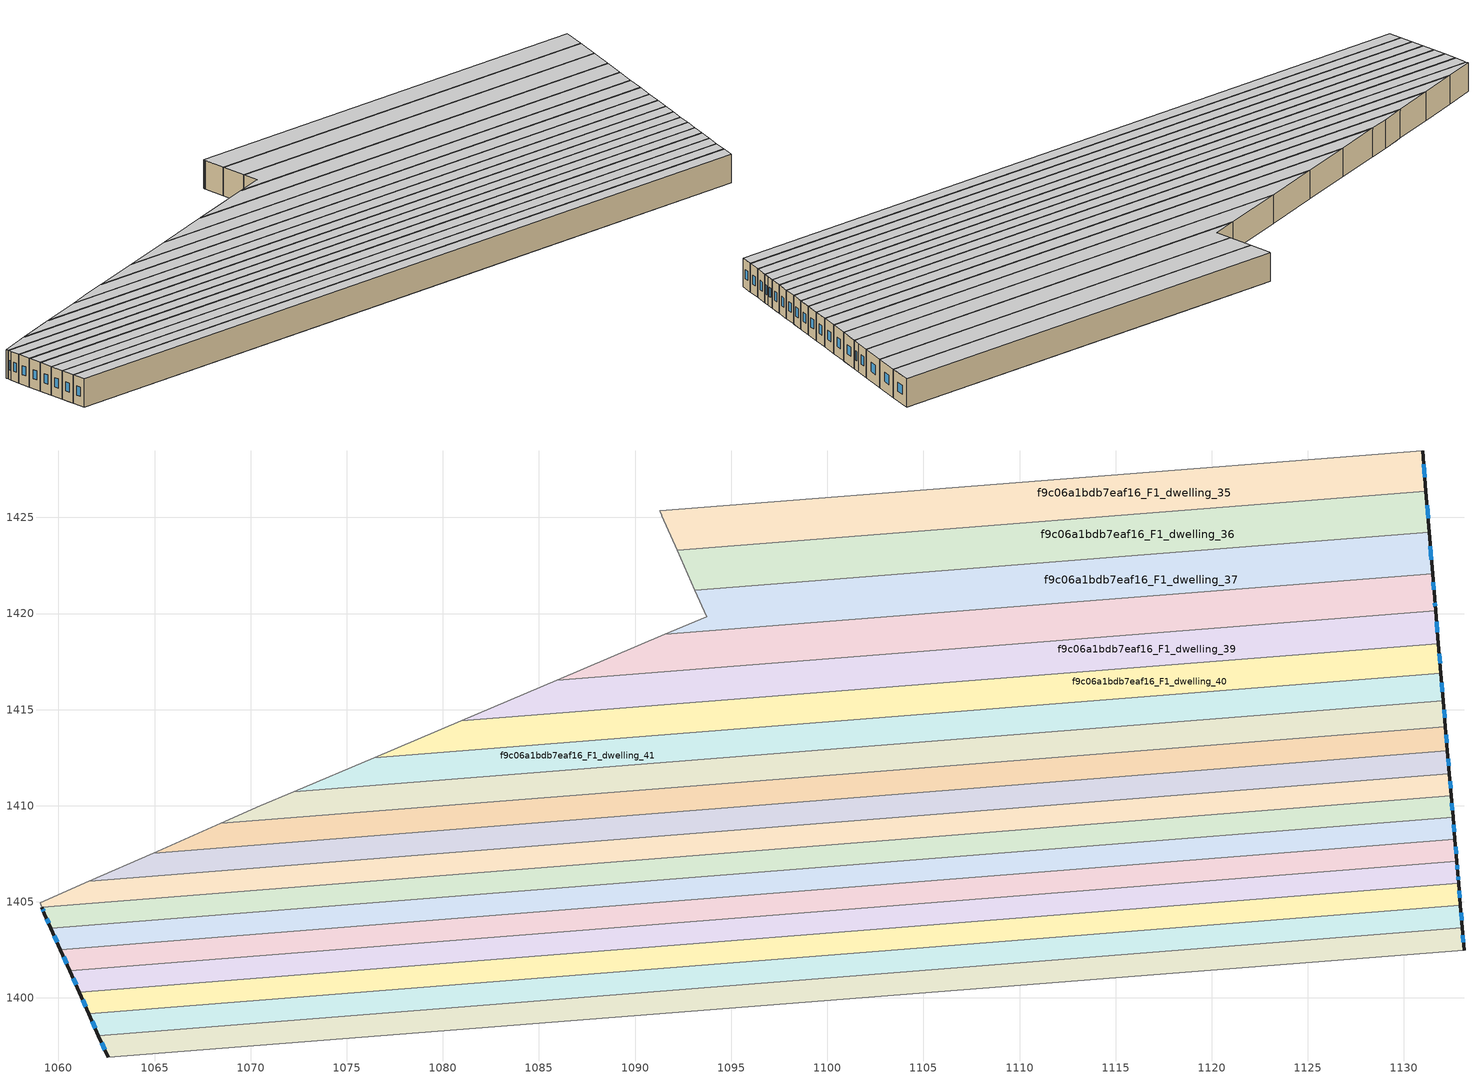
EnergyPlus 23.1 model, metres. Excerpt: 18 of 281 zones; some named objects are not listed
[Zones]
f9c06a1bdb7eaf16_F1_dwelling_35
 floor to f9c06a1bdb7eaf16_F0_dwelling_55 (EU_floor_Construction): 1130.97,1428.47 1131.13,1426.49 1100.98,1424.11 1100.83,1426.09 z3
 floor to f9c06a1bdb7eaf16_F0_dwelling_15 (EU_floor_Construction): 1100.83,1426.09 1100.99,1423.99 1092.19,1423.29 1091.4,1425.09 1091.39,1425.12 1091.31,1425.29 1091.29,1425.34 z3
 floor adiabatic (EU_floor_Construction): 1131.13,1426.49 1131.14,1426.37 1100.99,1423.99 1100.98,1424.11 z3
 wall outside (EU_wall_Construction): 1131.14,1426.38 1130.97,1428.47 z3:6
 wall adiabatic (EU_wall_Construction): 1091.29,1425.34 1091.31,1425.29 1091.39,1425.12 1091.4,1425.09 1092.19,1423.29 z3:6
 wall to f9c06a1bdb7eaf16_F1_dwelling_34 (EU_wall_Construction): 1130.97,1428.47 1091.29,1425.34 z3:6
 wall to f9c06a1bdb7eaf16_F1_dwelling_36 (EU_wall_Construction): 1092.19,1423.29 1131.14,1426.38 z3:6
 window (EU_Window_Construction): 1131.09,1427.09 1131.03,1427.76 z4.02:4.98
 ceiling to f9c06a1bdb7eaf16_F2_dwelling_35 (EU_floor_Construction): 1131.14,1426.38 1130.97,1428.47 1091.29,1425.34 1091.31,1425.29 1091.39,1425.12 1091.4,1425.09 1092.19,1423.29 z6
f9c06a1bdb7eaf16_F1_dwelling_36
 floor adiabatic (EU_floor_Construction): 1131.14,1426.37 1131.32,1424.24 1101.16,1421.85 1100.99,1423.99 z3; 1100.99,1423.99 1101.16,1421.85 1093.11,1421.21 1092.19,1423.29 z3
 wall outside (EU_wall_Construction): 1131.32,1424.24 1131.14,1426.38 z3:6
 wall to f9c06a1bdb7eaf16_F1_dwelling_37 (EU_wall_Construction): 1093.11,1421.21 1131.32,1424.24 z3:6
 wall adiabatic (EU_wall_Construction): 1092.19,1423.29 1093.11,1421.21 z3:6
 window (EU_Window_Construction): 1131.26,1424.96 1131.2,1425.65 z4.02:4.98
 ceiling to f9c06a1bdb7eaf16_F2_dwelling_36 (EU_floor_Construction): 1131.32,1424.24 1131.14,1426.38 1092.19,1423.29 1093.11,1421.21 z6
f9c06a1bdb7eaf16_F1_dwelling_37
 floor to f9c06a1bdb7eaf16_F0_dwelling_57 (EU_floor_Construction): 1131.35,1423.83 1131.49,1422.08 1101.33,1419.69 1101.19,1421.45 z3
 floor adiabatic (EU_floor_Construction): 1131.32,1424.24 1131.35,1423.83 1101.19,1421.45 1101.16,1421.85 z3; 1101.16,1421.85 1101.33,1419.69 1091.55,1418.92 1093.72,1419.84 1093.11,1421.21 z3
 wall outside (EU_wall_Construction): 1131.49,1422.08 1131.32,1424.24 z3:6
 wall to f9c06a1bdb7eaf16_F1_dwelling_38 (EU_wall_Construction): 1091.55,1418.92 1131.49,1422.08 z3:6
 wall adiabatic (EU_wall_Construction): 1093.11,1421.21 1093.72,1419.84 1091.55,1418.92 z3:6
 window (EU_Window_Construction): 1131.43,1422.81 1131.38,1423.5 z4.02:4.98
 ceiling to f9c06a1bdb7eaf16_F2_dwelling_37 (EU_floor_Construction): 1131.49,1422.08 1131.32,1424.24 1093.11,1421.21 1093.72,1419.84 1091.55,1418.92 z6
f9c06a1bdb7eaf16_F1_dwelling_38
 floor to f9c06a1bdb7eaf16_F0_dwelling_58 (EU_floor_Construction): 1131.57,1421.17 1131.65,1420.15 1101.49,1417.76 1101.41,1418.78 z3
 floor to f9c06a1bdb7eaf16_F0_dwelling_57 (EU_floor_Construction): 1131.49,1422.08 1131.57,1421.17 1101.41,1418.78 1101.33,1419.69 z3
 floor to f9c06a1bdb7eaf16_F0_dwelling_16 (EU_floor_Construction): 1101.35,1419.45 1101.49,1417.76 1085.93,1416.53 1090.85,1418.62 z3
 floor adiabatic (EU_floor_Construction): 1101.33,1419.69 1101.35,1419.45 1090.85,1418.62 1091.55,1418.92 z3
 wall outside (EU_wall_Construction): 1131.65,1420.15 1131.6,1420.79 1131.49,1422.08 z3:6
 wall to f9c06a1bdb7eaf16_F1_dwelling_39 (EU_wall_Construction): 1085.93,1416.53 1131.65,1420.15 z3:6
 wall adiabatic (EU_wall_Construction): 1091.55,1418.92 1085.93,1416.53 z3:6
 window (EU_Window_Construction): 1131.63,1420.37 1131.62,1420.57 / 1131.56,1421.23 1131.53,1421.64 z4.02:4.98
 ceiling to f9c06a1bdb7eaf16_F2_dwelling_38 (EU_floor_Construction): 1131.65,1420.15 1131.6,1420.79 1131.49,1422.08 1091.55,1418.92 1085.93,1416.53 z6
f9c06a1bdb7eaf16_F1_dwelling_39
 floor to f9c06a1bdb7eaf16_F0_dwelling_58 (EU_floor_Construction): 1131.65,1420.15 1131.79,1418.51 1101.62,1416.12 1101.49,1417.76 z3
 floor adiabatic (EU_floor_Construction): 1101.49,1417.76 1101.62,1416.12 1101.62,1416.05 1080.94,1414.42 1085.93,1416.53 z3
 floor to f9c06a1bdb7eaf16_F0_dwelling_59 (EU_floor_Construction): 1131.79,1418.51 1131.8,1418.44 1101.62,1416.05 1101.62,1416.12 z3
 wall outside (EU_wall_Construction): 1131.8,1418.44 1131.65,1420.15 z3:6
 wall to f9c06a1bdb7eaf16_F1_dwelling_40 (EU_wall_Construction): 1080.94,1414.42 1131.8,1418.44 z3:6
 wall adiabatic (EU_wall_Construction): 1085.93,1416.53 1080.94,1414.42 z3:6
 window (EU_Window_Construction): 1131.75,1419.02 1131.7,1419.57 z4.02:4.98
 ceiling to f9c06a1bdb7eaf16_F2_dwelling_39 (EU_floor_Construction): 1131.8,1418.44 1131.65,1420.15 1085.93,1416.53 1080.94,1414.42 z6
f9c06a1bdb7eaf16_F1_dwelling_40
 floor to f9c06a1bdb7eaf16_F0_dwelling_59 (EU_floor_Construction): 1131.8,1418.44 1131.93,1416.89 1101.74,1414.5 1101.62,1416.05 z3
 floor adiabatic (EU_floor_Construction): 1101.62,1416.05 1101.72,1414.75 1077.14,1412.8 1080.94,1414.42 z3
 floor to f9c06a1bdb7eaf16_F0_dwelling_17 (EU_floor_Construction): 1101.72,1414.75 1101.74,1414.5 1076.42,1412.5 1077.14,1412.8 z3
 wall outside (EU_wall_Construction): 1131.93,1416.89 1131.8,1418.44 z3:6
 wall to f9c06a1bdb7eaf16_F1_dwelling_41 (EU_wall_Construction): 1076.42,1412.5 1131.93,1416.89 z3:6
 wall adiabatic (EU_wall_Construction): 1080.94,1414.42 1076.42,1412.5 z3:6
 window (EU_Window_Construction): 1131.88,1417.42 1131.84,1417.91 z4.02:4.98
 ceiling to f9c06a1bdb7eaf16_F2_dwelling_40 (EU_floor_Construction): 1131.93,1416.89 1131.8,1418.44 1080.94,1414.42 1076.42,1412.5 z6
f9c06a1bdb7eaf16_F1_dwelling_41
 floor to f9c06a1bdb7eaf16_F0_dwelling_17 (EU_floor_Construction): 1101.74,1414.5 1101.86,1413.07 1072.24,1410.73 1076.42,1412.5 z3
 floor to f9c06a1bdb7eaf16_F0_dwelling_59 (EU_floor_Construction): 1131.93,1416.89 1132.01,1415.85 1101.83,1413.46 1101.74,1414.5 z3
 floor adiabatic (EU_floor_Construction): 1132.01,1415.85 1132.05,1415.46 1101.86,1413.07 1101.83,1413.46 z3
 wall outside (EU_wall_Construction): 1132.05,1415.46 1131.93,1416.89 z3:6
 wall to f9c06a1bdb7eaf16_F1_dwelling_42 (EU_wall_Construction): 1072.24,1410.73 1132.05,1415.46 z3:6
 wall adiabatic (EU_wall_Construction): 1076.42,1412.5 1072.24,1410.73 z3:6
 window (EU_Window_Construction): 1132.01,1415.94 1131.97,1416.4 z4.02:4.98
 ceiling to f9c06a1bdb7eaf16_F2_dwelling_41 (EU_floor_Construction): 1132.05,1415.46 1131.93,1416.89 1076.42,1412.5 1072.24,1410.73 z6
f9c06a1bdb7eaf16_F1_dwelling_42
 floor adiabatic (EU_floor_Construction): 1132.05,1415.46 1132.16,1414.12 1101.96,1411.73 1101.86,1413.07 z3
 floor to f9c06a1bdb7eaf16_F0_dwelling_17 (EU_floor_Construction): 1101.86,1413.07 1101.95,1411.89 1068.87,1409.27 1070.51,1409.99 1072.24,1410.73 z3
 floor to f9c06a1bdb7eaf16_F0_dwelling_18 (EU_floor_Construction): 1101.95,1411.89 1101.96,1411.73 1068.44,1409.08 1068.87,1409.27 z3
 wall outside (EU_wall_Construction): 1132.16,1414.12 1132.05,1415.46 z3:6
 wall to f9c06a1bdb7eaf16_F1_dwelling_43 (EU_wall_Construction): 1068.44,1409.08 1132.16,1414.12 z3:6
 wall adiabatic (EU_wall_Construction): 1072.24,1410.73 1070.51,1409.99 1068.44,1409.08 z3:6
 window (EU_Window_Construction): 1132.12,1414.57 1132.09,1415 z4.02:4.98
 ceiling to f9c06a1bdb7eaf16_F2_dwelling_42 (EU_floor_Construction): 1132.16,1414.12 1132.05,1415.46 1072.24,1410.73 1070.51,1409.99 1068.44,1409.08 z6
f9c06a1bdb7eaf16_F1_dwelling_43
 floor to f9c06a1bdb7eaf16_F0_dwelling_18 (EU_floor_Construction): 1101.96,1411.73 1102.06,1410.47 1064.93,1407.54 1068.44,1409.08 z3
 floor to f9c06a1bdb7eaf16_F0_dwelling_61 (EU_floor_Construction): 1132.24,1413.19 1132.27,1412.86 1102.06,1410.47 1102.04,1410.8 z3
 floor adiabatic (EU_floor_Construction): 1132.16,1414.12 1132.27,1412.86 1132.24,1413.19 1102.04,1410.8 1102.06,1410.47 1101.96,1411.73 z3
 wall outside (EU_wall_Construction): 1132.27,1412.86 1132.16,1414.12 z3:6
 wall to f9c06a1bdb7eaf16_F1_dwelling_44 (EU_wall_Construction): 1064.93,1407.54 1132.27,1412.86 z3:6
 wall adiabatic (EU_wall_Construction): 1068.44,1409.08 1064.93,1407.54 z3:6
 window (EU_Window_Construction): 1132.23,1413.29 1132.2,1413.69 z4.02:4.98
 ceiling to f9c06a1bdb7eaf16_F2_dwelling_43 (EU_floor_Construction): 1132.27,1412.86 1132.16,1414.12 1068.44,1409.08 1064.93,1407.54 z6
f9c06a1bdb7eaf16_F1_dwelling_44
 floor to f9c06a1bdb7eaf16_F0_dwelling_61 (EU_floor_Construction): 1132.27,1412.86 1132.37,1411.66 1102.16,1409.28 1102.06,1410.47 z3
 floor to f9c06a1bdb7eaf16_F0_dwelling_18 (EU_floor_Construction): 1102.06,1410.47 1102.13,1409.61 1062.53,1406.48 1064.93,1407.54 z3
 floor to f9c06a1bdb7eaf16_F0_dwelling_19 (EU_floor_Construction): 1102.13,1409.61 1102.16,1409.28 1061.59,1406.07 1062.53,1406.48 z3
 wall outside (EU_wall_Construction): 1132.37,1411.67 1132.27,1412.86 z3:6
 wall to f9c06a1bdb7eaf16_F1_dwelling_45 (EU_wall_Construction): 1061.59,1406.07 1132.37,1411.67 z3:6
 wall adiabatic (EU_wall_Construction): 1064.93,1407.54 1061.59,1406.07 z3:6
 window (EU_Window_Construction): 1132.33,1412.07 1132.3,1412.45 z4.02:4.98
 ceiling to f9c06a1bdb7eaf16_F2_dwelling_44 (EU_floor_Construction): 1132.37,1411.67 1132.27,1412.86 1064.93,1407.54 1061.59,1406.07 z6
f9c06a1bdb7eaf16_F1_dwelling_45
 floor to f9c06a1bdb7eaf16_F0_dwelling_19 (EU_floor_Construction): 1102.16,1409.28 1102.25,1408.13 1059.13,1404.72 1059.04,1404.95 1061.59,1406.07 z3
 floor to f9c06a1bdb7eaf16_F0_dwelling_61 (EU_floor_Construction): 1132.37,1411.66 1132.46,1410.53 1102.25,1408.14 1102.16,1409.28 z3
 floor to f9c06a1bdb7eaf16_F0_dwelling_62 (EU_floor_Construction): 1132.46,1410.53 1132.46,1410.52 1102.25,1408.13 1102.25,1408.14 z3
 wall outside (EU_wall_Construction): 1132.46,1410.52 1132.37,1411.67 z3:6
 wall to f9c06a1bdb7eaf16_F1_dwelling_46 (EU_wall_Construction): 1059.13,1404.72 1132.46,1410.52 z3:6
 wall adiabatic (EU_wall_Construction): 1061.59,1406.07 1059.04,1404.95 1059.13,1404.72 z3:6
 window (EU_Window_Construction): 1132.43,1410.91 1132.4,1411.28 z4.02:4.98
 ceiling to f9c06a1bdb7eaf16_F2_dwelling_45 (EU_floor_Construction): 1132.46,1410.52 1132.37,1411.67 1061.59,1406.07 1059.04,1404.95 1059.13,1404.72 z6
f9c06a1bdb7eaf16_F1_dwelling_46
 floor to f9c06a1bdb7eaf16_F0_dwelling_62 (EU_floor_Construction): 1132.46,1410.52 1132.56,1409.39 1102.34,1407.01 1102.25,1408.13 z3
 floor to f9c06a1bdb7eaf16_F0_dwelling_19 (EU_floor_Construction): 1102.25,1408.13 1102.29,1407.65 1059.33,1404.25 1059.27,1404.39 1059.13,1404.72 z3
 floor to f9c06a1bdb7eaf16_F0_dwelling_20 (EU_floor_Construction): 1102.29,1407.65 1102.34,1407.01 1059.61,1403.63 1059.33,1404.25 z3
 wall outside (EU_wall_Construction): 1132.56,1409.39 1132.46,1410.52 / 1059.13,1404.72 1059.27,1404.39 1059.61,1403.63 z3:6
 wall to f9c06a1bdb7eaf16_F1_dwelling_47 (EU_wall_Construction): 1059.61,1403.63 1132.56,1409.39 z3:6
 window (EU_Window_Construction): 1132.53,1409.78 1132.5,1410.14 / 1059.39,1404.13 1059.49,1403.89 / 1059.18,1404.61 1059.22,1404.5 z4.02:4.98
 ceiling to f9c06a1bdb7eaf16_F2_dwelling_46 (EU_floor_Construction): 1132.56,1409.39 1132.46,1410.52 1059.13,1404.72 1059.27,1404.39 1059.61,1403.63 z6
f9c06a1bdb7eaf16_F1_dwelling_47
 floor to f9c06a1bdb7eaf16_F0_dwelling_20 (EU_floor_Construction): 1102.34,1407.01 1102.43,1405.87 1060.1,1402.52 1059.61,1403.63 z3
 floor to f9c06a1bdb7eaf16_F0_dwelling_62 (EU_floor_Construction): 1132.56,1409.39 1132.65,1408.26 1102.43,1405.87 1102.34,1407.01 z3
 wall outside (EU_wall_Construction): 1059.61,1403.63 1060.1,1402.52 / 1132.65,1408.26 1132.56,1409.39 z3:6
 wall to f9c06a1bdb7eaf16_F1_dwelling_48 (EU_wall_Construction): 1060.1,1402.52 1132.65,1408.26 z3:6
 window (EU_Window_Construction): 1059.78,1403.25 1059.93,1402.9 / 1132.62,1408.65 1132.59,1409.01 z4.02:4.98
 ceiling to f9c06a1bdb7eaf16_F2_dwelling_47 (EU_floor_Construction): 1132.65,1408.26 1132.56,1409.39 1059.61,1403.63 1060.1,1402.52 z6
f9c06a1bdb7eaf16_F1_dwelling_48
 floor to f9c06a1bdb7eaf16_F0_dwelling_63 (EU_floor_Construction): 1132.69,1407.88 1132.75,1407.12 1102.52,1404.73 1102.46,1405.49 z3
 floor to f9c06a1bdb7eaf16_F0_dwelling_21 (EU_floor_Construction): 1102.44,1405.71 1102.52,1404.73 1060.59,1401.41 1060.17,1402.37 z3
 floor to f9c06a1bdb7eaf16_F0_dwelling_62 (EU_floor_Construction): 1132.65,1408.26 1132.69,1407.88 1102.46,1405.49 1102.48,1405.21 1102.43,1405.87 z3
 floor to f9c06a1bdb7eaf16_F0_dwelling_20 (EU_floor_Construction): 1102.43,1405.87 1102.44,1405.71 1060.17,1402.37 1060.1,1402.52 z3
 wall outside (EU_wall_Construction): 1060.1,1402.52 1060.59,1401.41 / 1132.75,1407.12 1132.65,1408.26 z3:6
 wall to f9c06a1bdb7eaf16_F1_dwelling_49 (EU_wall_Construction): 1060.59,1401.41 1132.75,1407.12 z3:6
 window (EU_Window_Construction): 1060.27,1402.14 1060.42,1401.79 / 1132.72,1407.51 1132.69,1407.87 z4.02:4.98
 ceiling to f9c06a1bdb7eaf16_F2_dwelling_48 (EU_floor_Construction): 1132.75,1407.12 1132.65,1408.26 1060.1,1402.52 1060.59,1401.41 z6
f9c06a1bdb7eaf16_F1_dwelling_49
 floor to f9c06a1bdb7eaf16_F0_dwelling_21 (EU_floor_Construction): 1102.52,1404.73 1102.59,1403.74 1061.02,1400.45 1060.59,1401.41 z3
 floor to f9c06a1bdb7eaf16_F0_dwelling_63 (EU_floor_Construction): 1132.75,1407.12 1132.8,1406.49 1132.84,1405.97 1102.61,1403.58 1102.52,1404.73 z3
 floor to f9c06a1bdb7eaf16_F0_dwelling_22 (EU_floor_Construction): 1102.59,1403.74 1102.61,1403.58 1061.09,1400.3 1061.02,1400.45 z3
 wall outside (EU_wall_Construction): 1132.84,1405.97 1132.8,1406.49 1132.75,1407.12 / 1060.59,1401.41 1061.09,1400.3 z3:6
 wall to f9c06a1bdb7eaf16_F1_dwelling_50 (EU_wall_Construction): 1061.09,1400.3 1132.84,1405.97 z3:6
 window (EU_Window_Construction): 1132.83,1406.15 1132.82,1406.32 / 1060.76,1401.03 1060.92,1400.68 / 1132.78,1406.71 1132.77,1406.91 z4.02:4.98
 ceiling to f9c06a1bdb7eaf16_F2_dwelling_49 (EU_floor_Construction): 1132.84,1405.97 1132.8,1406.49 1132.75,1407.12 1060.59,1401.41 1061.09,1400.3 z6
f9c06a1bdb7eaf16_F1_dwelling_50
 floor to f9c06a1bdb7eaf16_F0_dwelling_22 (EU_floor_Construction): 1102.61,1403.58 1102.7,1402.43 1061.58,1399.18 1061.09,1400.3 z3
 floor to f9c06a1bdb7eaf16_F0_dwelling_63 (EU_floor_Construction): 1132.84,1405.97 1132.91,1405.22 1102.67,1402.83 1102.61,1403.58 z3
 floor to f9c06a1bdb7eaf16_F0_dwelling_64 (EU_floor_Construction): 1132.91,1405.22 1132.94,1404.82 1102.7,1402.43 1102.67,1402.83 z3
 wall outside (EU_wall_Construction): 1061.09,1400.3 1061.58,1399.17 / 1132.94,1404.82 1132.84,1405.97 z3:6
 wall to f9c06a1bdb7eaf16_F1_dwelling_51 (EU_wall_Construction): 1061.58,1399.17 1132.94,1404.82 z3:6
 window (EU_Window_Construction): 1061.26,1399.92 1061.41,1399.56 / 1132.91,1405.21 1132.88,1405.58 z4.02:4.98
 ceiling to f9c06a1bdb7eaf16_F2_dwelling_50 (EU_floor_Construction): 1132.94,1404.82 1132.84,1405.97 1061.09,1400.3 1061.58,1399.17 z6
f9c06a1bdb7eaf16_F1_dwelling_51
 floor to f9c06a1bdb7eaf16_F0_dwelling_64 (EU_floor_Construction): 1132.94,1404.82 1133.03,1403.66 1102.79,1401.27 1102.7,1402.43 z3
 floor to f9c06a1bdb7eaf16_F0_dwelling_23 (EU_floor_Construction): 1102.75,1401.74 1102.79,1401.27 1062.08,1398.05 1061.88,1398.5 z3
 floor to f9c06a1bdb7eaf16_F0_dwelling_22 (EU_floor_Construction): 1102.7,1402.43 1102.75,1401.74 1061.88,1398.5 1061.58,1399.18 z3
 wall outside (EU_wall_Construction): 1061.58,1399.17 1062.08,1398.05 / 1133.03,1403.66 1132.94,1404.82 z3:6
 wall to f9c06a1bdb7eaf16_F1_dwelling_52 (EU_wall_Construction): 1062.08,1398.05 1133.03,1403.66 z3:6
 window (EU_Window_Construction): 1061.75,1398.79 1061.91,1398.43 / 1133,1404.05 1132.97,1404.42 z4.02:4.98
 ceiling to f9c06a1bdb7eaf16_F2_dwelling_51 (EU_floor_Construction): 1133.03,1403.66 1132.94,1404.82 1061.58,1399.17 1062.08,1398.05 z6
f9c06a1bdb7eaf16_F1_dwelling_52
 floor to f9c06a1bdb7eaf16_F0_dwelling_23 (EU_floor_Construction): 1102.79,1401.27 1102.88,1400.1 1062.59,1396.91 1062.08,1398.05 z3
 floor to f9c06a1bdb7eaf16_F0_dwelling_64 (EU_floor_Construction): 1133.03,1403.66 1133.12,1402.57 1102.88,1400.18 1102.79,1401.27 z3
 floor to f9c06a1bdb7eaf16_F0_dwelling_65 (EU_floor_Construction): 1133.12,1402.57 1133.12,1402.49 1102.88,1400.1 1102.88,1400.18 z3
 wall outside (EU_wall_Construction): 1062.08,1398.05 1062.59,1396.91 / 1133.12,1402.49 1133.03,1403.66 z3:6
 wall to f9c06a1bdb7eaf16_F1_dwelling_53 (EU_wall_Construction): 1062.59,1396.91 1133.12,1402.49 z3:6
 window (EU_Window_Construction): 1062.26,1397.66 1062.42,1397.3 / 1133.09,1402.89 1133.06,1403.26 z4.02:4.98
 ceiling to f9c06a1bdb7eaf16_F2_dwelling_52 (EU_floor_Construction): 1133.12,1402.49 1133.03,1403.66 1062.08,1398.05 1062.59,1396.91 z6
[Building]
EU S2 Campaign: North Axis=0; Terrain=City; Solar Distribution=FullExterior
[Site:Location]
Vienna: Latitude=48; Longitude=16.5; Time Zone=1; Elevation=183
[SizingPeriod:WeatherFileDays]
AnnualSizingPeriod: Begin Month=1; Begin Day of Month=1; End Month=12; End Day of Month=31; Day of Week for Start Day=Monday; Use Weather File Daylight Saving Period=No; Use Weather File Rain and Snow Indicators=No
[MATERIAL]
EU_InternalMass_Material: Roughness=MediumRough; Thickness=0.1; Conductivity=1; Density=1800; Specific Heat=900; Thermal Absorptance=0.9; Solar Absorptance=0.7; Visible Absorptance=0.7
[MATERIAL:NOMASS] Roughness=MediumRough; Thermal Absorptance=0.9; Solar Absorptance=0.7; Visible Absorptance=0.7
Name | Thermal Resistance
EU_wall_NoMass | 0.942466
EU_floor_NoMass | 0.66527
[WINDOWMATERIAL:SIMPLEGLAZINGSYSTEM]
EU_Window_SimpleGlazing: UFactor=2.03367; Solar Heat Gain Coefficient=0.65; Visible Transmittance=0.65
[CONSTRUCTION]
EU_wall_Construction: EU_wall_NoMass
EU_floor_Construction: EU_floor_NoMass
EU_Window_Construction: EU_Window_SimpleGlazing
EU_InternalMass_Construction: EU_InternalMass_Material
[ZONE] Type=1; Multiplier=1; Ceiling Height=autocalculate; Floor Area=autocalculate; Part of Total Floor Area=Yes
Name | Volume
f9c06a1bdb7eaf16_F1_dwelling_35 | 249.289
f9c06a1bdb7eaf16_F1_dwelling_36 | 249.26
f9c06a1bdb7eaf16_F1_dwelling_37 | 249.316
f9c06a1bdb7eaf16_F1_dwelling_38 | 249.224
f9c06a1bdb7eaf16_F1_dwelling_39 | 249.376
f9c06a1bdb7eaf16_F1_dwelling_40 | 249.234
f9c06a1bdb7eaf16_F1_dwelling_41 | 249.278
f9c06a1bdb7eaf16_F1_dwelling_42 | 249.307
f9c06a1bdb7eaf16_F1_dwelling_43 | 249.322
f9c06a1bdb7eaf16_F1_dwelling_44 | 249.341
f9c06a1bdb7eaf16_F1_dwelling_45 | 249.392
f9c06a1bdb7eaf16_F1_dwelling_46 | 249.19
f9c06a1bdb7eaf16_F1_dwelling_47 | 249.394
f9c06a1bdb7eaf16_F1_dwelling_48 | 249.143
f9c06a1bdb7eaf16_F1_dwelling_49 | 249.196
f9c06a1bdb7eaf16_F1_dwelling_50 | 249.519
f9c06a1bdb7eaf16_F1_dwelling_51 | 249.311
f9c06a1bdb7eaf16_F1_dwelling_52 | 249.177
[INTERNALMASS] Construction=EU_InternalMass_Construction
Name | Zone or ZoneList | Surface Area
f9c06a1bdb7eaf16_F1_dwelling_35_EU_InternalMass | f9c06a1bdb7eaf16_F1_dwelling_35 | 83.0968
f9c06a1bdb7eaf16_F1_dwelling_36_EU_InternalMass | f9c06a1bdb7eaf16_F1_dwelling_36 | 83.087
f9c06a1bdb7eaf16_F1_dwelling_37_EU_InternalMass | f9c06a1bdb7eaf16_F1_dwelling_37 | 83.1046
f9c06a1bdb7eaf16_F1_dwelling_38_EU_InternalMass | f9c06a1bdb7eaf16_F1_dwelling_38 | 83.0747
f9c06a1bdb7eaf16_F1_dwelling_39_EU_InternalMass | f9c06a1bdb7eaf16_F1_dwelling_39 | 83.1253
f9c06a1bdb7eaf16_F1_dwelling_40_EU_InternalMass | f9c06a1bdb7eaf16_F1_dwelling_40 | 83.0782
f9c06a1bdb7eaf16_F1_dwelling_41_EU_InternalMass | f9c06a1bdb7eaf16_F1_dwelling_41 | 83.0924
f9c06a1bdb7eaf16_F1_dwelling_42_EU_InternalMass | f9c06a1bdb7eaf16_F1_dwelling_42 | 83.1025
f9c06a1bdb7eaf16_F1_dwelling_43_EU_InternalMass | f9c06a1bdb7eaf16_F1_dwelling_43 | 83.1071
f9c06a1bdb7eaf16_F1_dwelling_44_EU_InternalMass | f9c06a1bdb7eaf16_F1_dwelling_44 | 83.114
f9c06a1bdb7eaf16_F1_dwelling_45_EU_InternalMass | f9c06a1bdb7eaf16_F1_dwelling_45 | 83.1311
f9c06a1bdb7eaf16_F1_dwelling_46_EU_InternalMass | f9c06a1bdb7eaf16_F1_dwelling_46 | 83.0629
f9c06a1bdb7eaf16_F1_dwelling_47_EU_InternalMass | f9c06a1bdb7eaf16_F1_dwelling_47 | 83.1316
f9c06a1bdb7eaf16_F1_dwelling_48_EU_InternalMass | f9c06a1bdb7eaf16_F1_dwelling_48 | 83.0479
f9c06a1bdb7eaf16_F1_dwelling_49_EU_InternalMass | f9c06a1bdb7eaf16_F1_dwelling_49 | 83.0651
f9c06a1bdb7eaf16_F1_dwelling_50_EU_InternalMass | f9c06a1bdb7eaf16_F1_dwelling_50 | 83.1728
f9c06a1bdb7eaf16_F1_dwelling_51_EU_InternalMass | f9c06a1bdb7eaf16_F1_dwelling_51 | 83.1034
f9c06a1bdb7eaf16_F1_dwelling_52_EU_InternalMass | f9c06a1bdb7eaf16_F1_dwelling_52 | 83.0592
[OTHEREQUIPMENT] Fuel Type=Electricity; Design Level Calculation Method=Watts/Area; Power per Zone Floor Area=1; Fraction Latent=0; Fraction Radiant=0; Fraction Lost=0; Carbon Dioxide Generation Rate=0; EndUse Subcategory=EU_Step8_InternalGains
Name | Zone or ZoneList or Space or SpaceList | Schedule
EU_Step8_InternalGain_f9c06a1bdb7eaf16_F1_dwelling_35_f000 | f9c06a1bdb7eaf16_F1_dwelling_35 | EU_Step8_GainSchedule_f9c06a1bdb7eaf16_F1_dwelling_35_f000
EU_Step8_InternalGain_f9c06a1bdb7eaf16_F1_dwelling_36_f000 | f9c06a1bdb7eaf16_F1_dwelling_36 | EU_Step8_GainSchedule_f9c06a1bdb7eaf16_F1_dwelling_36_f000
EU_Step8_InternalGain_f9c06a1bdb7eaf16_F1_dwelling_37_f000 | f9c06a1bdb7eaf16_F1_dwelling_37 | EU_Step8_GainSchedule_f9c06a1bdb7eaf16_F1_dwelling_37_f000
EU_Step8_InternalGain_f9c06a1bdb7eaf16_F1_dwelling_38_f000 | f9c06a1bdb7eaf16_F1_dwelling_38 | EU_Step8_GainSchedule_f9c06a1bdb7eaf16_F1_dwelling_38_f000
EU_Step8_InternalGain_f9c06a1bdb7eaf16_F1_dwelling_39_f000 | f9c06a1bdb7eaf16_F1_dwelling_39 | EU_Step8_GainSchedule_f9c06a1bdb7eaf16_F1_dwelling_39_f000
EU_Step8_InternalGain_f9c06a1bdb7eaf16_F1_dwelling_40_f000 | f9c06a1bdb7eaf16_F1_dwelling_40 | EU_Step8_GainSchedule_f9c06a1bdb7eaf16_F1_dwelling_40_f000
EU_Step8_InternalGain_f9c06a1bdb7eaf16_F1_dwelling_41_f000 | f9c06a1bdb7eaf16_F1_dwelling_41 | EU_Step8_GainSchedule_f9c06a1bdb7eaf16_F1_dwelling_41_f000
EU_Step8_InternalGain_f9c06a1bdb7eaf16_F1_dwelling_42_f000 | f9c06a1bdb7eaf16_F1_dwelling_42 | EU_Step8_GainSchedule_f9c06a1bdb7eaf16_F1_dwelling_42_f000
EU_Step8_InternalGain_f9c06a1bdb7eaf16_F1_dwelling_43_f000 | f9c06a1bdb7eaf16_F1_dwelling_43 | EU_Step8_GainSchedule_f9c06a1bdb7eaf16_F1_dwelling_43_f000
EU_Step8_InternalGain_f9c06a1bdb7eaf16_F1_dwelling_44_f000 | f9c06a1bdb7eaf16_F1_dwelling_44 | EU_Step8_GainSchedule_f9c06a1bdb7eaf16_F1_dwelling_44_f000
EU_Step8_InternalGain_f9c06a1bdb7eaf16_F1_dwelling_45_f000 | f9c06a1bdb7eaf16_F1_dwelling_45 | EU_Step8_GainSchedule_f9c06a1bdb7eaf16_F1_dwelling_45_f000
EU_Step8_InternalGain_f9c06a1bdb7eaf16_F1_dwelling_46_f000 | f9c06a1bdb7eaf16_F1_dwelling_46 | EU_Step8_GainSchedule_f9c06a1bdb7eaf16_F1_dwelling_46_f000
EU_Step8_InternalGain_f9c06a1bdb7eaf16_F1_dwelling_47_f000 | f9c06a1bdb7eaf16_F1_dwelling_47 | EU_Step8_GainSchedule_f9c06a1bdb7eaf16_F1_dwelling_47_f000
EU_Step8_InternalGain_f9c06a1bdb7eaf16_F1_dwelling_48_f000 | f9c06a1bdb7eaf16_F1_dwelling_48 | EU_Step8_GainSchedule_f9c06a1bdb7eaf16_F1_dwelling_48_f000
EU_Step8_InternalGain_f9c06a1bdb7eaf16_F1_dwelling_49_f000 | f9c06a1bdb7eaf16_F1_dwelling_49 | EU_Step8_GainSchedule_f9c06a1bdb7eaf16_F1_dwelling_49_f000
EU_Step8_InternalGain_f9c06a1bdb7eaf16_F1_dwelling_50_f000 | f9c06a1bdb7eaf16_F1_dwelling_50 | EU_Step8_GainSchedule_f9c06a1bdb7eaf16_F1_dwelling_50_f000
EU_Step8_InternalGain_f9c06a1bdb7eaf16_F1_dwelling_51_f000 | f9c06a1bdb7eaf16_F1_dwelling_51 | EU_Step8_GainSchedule_f9c06a1bdb7eaf16_F1_dwelling_51_f000
EU_Step8_InternalGain_f9c06a1bdb7eaf16_F1_dwelling_52_f000 | f9c06a1bdb7eaf16_F1_dwelling_52 | EU_Step8_GainSchedule_f9c06a1bdb7eaf16_F1_dwelling_52_f000
[ZONEVENTILATION:DESIGNFLOWRATE] Schedule=EU_AlwaysOn; Design Flow Rate Calculation Method=AirChanges/Hour; Air Changes per Hour=0.530523; Ventilation Type=Natural; Fan Pressure Rise=0; Fan Total Efficiency=1; Constant Term Coefficient=1; Temperature Term Coefficient=0; Velocity Term Coefficient=0; Velocity Squared Term Coefficient=0; Minimum Indoor Temperature=-100; Maximum Indoor Temperature=100; Delta Temperature=-100; Minimum Outdoor Temperature=-100; Maximum Outdoor Temperature=100; Maximum Wind Speed=40
Name | Zone or ZoneList or Space or SpaceList
EU_ConstantAir_f9c06a1bdb7eaf16_F1_dwelling_35 | f9c06a1bdb7eaf16_F1_dwelling_35
EU_ConstantAir_f9c06a1bdb7eaf16_F1_dwelling_36 | f9c06a1bdb7eaf16_F1_dwelling_36
EU_ConstantAir_f9c06a1bdb7eaf16_F1_dwelling_37 | f9c06a1bdb7eaf16_F1_dwelling_37
EU_ConstantAir_f9c06a1bdb7eaf16_F1_dwelling_38 | f9c06a1bdb7eaf16_F1_dwelling_38
EU_ConstantAir_f9c06a1bdb7eaf16_F1_dwelling_39 | f9c06a1bdb7eaf16_F1_dwelling_39
EU_ConstantAir_f9c06a1bdb7eaf16_F1_dwelling_40 | f9c06a1bdb7eaf16_F1_dwelling_40
EU_ConstantAir_f9c06a1bdb7eaf16_F1_dwelling_41 | f9c06a1bdb7eaf16_F1_dwelling_41
EU_ConstantAir_f9c06a1bdb7eaf16_F1_dwelling_42 | f9c06a1bdb7eaf16_F1_dwelling_42
EU_ConstantAir_f9c06a1bdb7eaf16_F1_dwelling_43 | f9c06a1bdb7eaf16_F1_dwelling_43
EU_ConstantAir_f9c06a1bdb7eaf16_F1_dwelling_44 | f9c06a1bdb7eaf16_F1_dwelling_44
EU_ConstantAir_f9c06a1bdb7eaf16_F1_dwelling_45 | f9c06a1bdb7eaf16_F1_dwelling_45
EU_ConstantAir_f9c06a1bdb7eaf16_F1_dwelling_46 | f9c06a1bdb7eaf16_F1_dwelling_46
EU_ConstantAir_f9c06a1bdb7eaf16_F1_dwelling_47 | f9c06a1bdb7eaf16_F1_dwelling_47
EU_ConstantAir_f9c06a1bdb7eaf16_F1_dwelling_48 | f9c06a1bdb7eaf16_F1_dwelling_48
EU_ConstantAir_f9c06a1bdb7eaf16_F1_dwelling_49 | f9c06a1bdb7eaf16_F1_dwelling_49
EU_ConstantAir_f9c06a1bdb7eaf16_F1_dwelling_50 | f9c06a1bdb7eaf16_F1_dwelling_50
EU_ConstantAir_f9c06a1bdb7eaf16_F1_dwelling_51 | f9c06a1bdb7eaf16_F1_dwelling_51
EU_ConstantAir_f9c06a1bdb7eaf16_F1_dwelling_52 | f9c06a1bdb7eaf16_F1_dwelling_52
[HVACTEMPLATE:ZONE:IDEALLOADSAIRSYSTEM] System Availability Schedule=EU_AlwaysOn; Maximum Heating Supply Air Temperature=50; Minimum Cooling Supply Air Temperature=13; Maximum Heating Supply Air Humidity Ratio=0.0156; Minimum Cooling Supply Air Humidity Ratio=0.0077; Heating Limit=NoLimit; Cooling Limit=NoLimit; Heating Availability Schedule=EU_AlwaysOn; Cooling Availability Schedule=EU_CoolingOff; Dehumidification Control Type=ConstantSensibleHeatRatio; Cooling Sensible Heat Ratio=0.7; Dehumidification Setpoint=60; Humidification Control Type=None; Humidification Setpoint=30; Outdoor Air Method=None; Outdoor Air Flow Rate per Person=0.00944; Outdoor Air Flow Rate per Zone Floor Area=0; Outdoor Air Flow Rate per Zone=0; Demand Controlled Ventilation Type=None; Outdoor Air Economizer Type=NoEconomizer; Heat Recovery Type=None; Sensible Heat Recovery Effectiveness=0.7; Latent Heat Recovery Effectiveness=0.65
Name | Template Thermostat
f9c06a1bdb7eaf16_F1_dwelling_35 | EU_HeatOnly_f9c06a1bdb7eaf16_F1_dwelling_35
f9c06a1bdb7eaf16_F1_dwelling_36 | EU_HeatOnly_f9c06a1bdb7eaf16_F1_dwelling_36
f9c06a1bdb7eaf16_F1_dwelling_37 | EU_HeatOnly_f9c06a1bdb7eaf16_F1_dwelling_37
f9c06a1bdb7eaf16_F1_dwelling_38 | EU_HeatOnly_f9c06a1bdb7eaf16_F1_dwelling_38
f9c06a1bdb7eaf16_F1_dwelling_39 | EU_HeatOnly_f9c06a1bdb7eaf16_F1_dwelling_39
f9c06a1bdb7eaf16_F1_dwelling_40 | EU_HeatOnly_f9c06a1bdb7eaf16_F1_dwelling_40
f9c06a1bdb7eaf16_F1_dwelling_41 | EU_HeatOnly_f9c06a1bdb7eaf16_F1_dwelling_41
f9c06a1bdb7eaf16_F1_dwelling_42 | EU_HeatOnly_f9c06a1bdb7eaf16_F1_dwelling_42
f9c06a1bdb7eaf16_F1_dwelling_43 | EU_HeatOnly_f9c06a1bdb7eaf16_F1_dwelling_43
f9c06a1bdb7eaf16_F1_dwelling_44 | EU_HeatOnly_f9c06a1bdb7eaf16_F1_dwelling_44
f9c06a1bdb7eaf16_F1_dwelling_45 | EU_HeatOnly_f9c06a1bdb7eaf16_F1_dwelling_45
f9c06a1bdb7eaf16_F1_dwelling_46 | EU_HeatOnly_f9c06a1bdb7eaf16_F1_dwelling_46
f9c06a1bdb7eaf16_F1_dwelling_47 | EU_HeatOnly_f9c06a1bdb7eaf16_F1_dwelling_47
f9c06a1bdb7eaf16_F1_dwelling_48 | EU_HeatOnly_f9c06a1bdb7eaf16_F1_dwelling_48
f9c06a1bdb7eaf16_F1_dwelling_49 | EU_HeatOnly_f9c06a1bdb7eaf16_F1_dwelling_49
f9c06a1bdb7eaf16_F1_dwelling_50 | EU_HeatOnly_f9c06a1bdb7eaf16_F1_dwelling_50
f9c06a1bdb7eaf16_F1_dwelling_51 | EU_HeatOnly_f9c06a1bdb7eaf16_F1_dwelling_51
f9c06a1bdb7eaf16_F1_dwelling_52 | EU_HeatOnly_f9c06a1bdb7eaf16_F1_dwelling_52
[SIZING:ZONE] Zone Cooling Design Supply Air Temperature Input Method=SupplyAirTemperature; Zone Cooling Design Supply Air Temperature=13; Zone Heating Design Supply Air Temperature Input Method=SupplyAirTemperature; Zone Heating Design Supply Air Temperature=50; Zone Cooling Design Supply Air Humidity Ratio=0.008; Zone Heating Design Supply Air Humidity Ratio=0.008; Cooling Design Air Flow Method=DesignDay; Cooling Design Air Flow Rate=0; Cooling Minimum Air Flow per Zone Floor Area=0.000762; Cooling Minimum Air Flow=0; Cooling Minimum Air Flow Fraction=0.2; Heating Design Air Flow Method=DesignDay; Heating Design Air Flow Rate=0; Heating Maximum Air Flow per Zone Floor Area=0.002032; Heating Maximum Air Flow=0.141576; Heating Maximum Air Flow Fraction=0.3; Account for Dedicated Outdoor Air System=No; Dedicated Outdoor Air System Control Strategy=NeutralSupplyAir; Dedicated Outdoor Air Low Setpoint Temperature for Design=autosize; Dedicated Outdoor Air High Setpoint Temperature for Design=autosize; Zone Load Sizing Method=Sensible Load Only No Latent Load; Zone Latent Cooling Design Supply Air Humidity Ratio Input Method=HumidityRatioDifference; Zone Cooling Design Supply Air Humidity Ratio Difference=0.005; Zone Latent Heating Design Supply Air Humidity Ratio Input Method=HumidityRatioDifference; Zone Humidification Design Supply Air Humidity Ratio Difference=0.005
f9c06a1bdb7eaf16_F1_dwelling_35; f9c06a1bdb7eaf16_F1_dwelling_36; f9c06a1bdb7eaf16_F1_dwelling_37; f9c06a1bdb7eaf16_F1_dwelling_38; f9c06a1bdb7eaf16_F1_dwelling_39; f9c06a1bdb7eaf16_F1_dwelling_40; f9c06a1bdb7eaf16_F1_dwelling_41; f9c06a1bdb7eaf16_F1_dwelling_42; f9c06a1bdb7eaf16_F1_dwelling_43; f9c06a1bdb7eaf16_F1_dwelling_44; f9c06a1bdb7eaf16_F1_dwelling_45; f9c06a1bdb7eaf16_F1_dwelling_46; f9c06a1bdb7eaf16_F1_dwelling_47; f9c06a1bdb7eaf16_F1_dwelling_48; f9c06a1bdb7eaf16_F1_dwelling_49; f9c06a1bdb7eaf16_F1_dwelling_50; f9c06a1bdb7eaf16_F1_dwelling_51; f9c06a1bdb7eaf16_F1_dwelling_52
[SCHEDULE:CONSTANT]
Name | Hourly Value
EU_AlwaysOn | 1
EU_CoolingOff | 0
[SCHEDULE:FILE] Column Number=1; Rows to Skip at Top=0; Number of Hours of Data=8760; Column Separator=Comma; Interpolate to Timestep=No; Minutes per Item=60; Adjust Schedule for Daylight Savings=Yes
Name | File
EU_Step8_GainSchedule_f9c06a1bdb7eaf16_F1_dwelling_35_f000 | ../../schedules/f9c06a1bdb7eaf16/f9c06a1bdb7eaf16_F1_dwelling_35_f000_gain.csv
EU_Step8_GainSchedule_f9c06a1bdb7eaf16_F1_dwelling_36_f000 | ../../schedules/f9c06a1bdb7eaf16/f9c06a1bdb7eaf16_F1_dwelling_36_f000_gain.csv
EU_Step8_GainSchedule_f9c06a1bdb7eaf16_F1_dwelling_37_f000 | ../../schedules/f9c06a1bdb7eaf16/f9c06a1bdb7eaf16_F1_dwelling_37_f000_gain.csv
EU_Step8_GainSchedule_f9c06a1bdb7eaf16_F1_dwelling_38_f000 | ../../schedules/f9c06a1bdb7eaf16/f9c06a1bdb7eaf16_F1_dwelling_38_f000_gain.csv
EU_Step8_GainSchedule_f9c06a1bdb7eaf16_F1_dwelling_39_f000 | ../../schedules/f9c06a1bdb7eaf16/f9c06a1bdb7eaf16_F1_dwelling_39_f000_gain.csv
EU_Step8_GainSchedule_f9c06a1bdb7eaf16_F1_dwelling_40_f000 | ../../schedules/f9c06a1bdb7eaf16/f9c06a1bdb7eaf16_F1_dwelling_40_f000_gain.csv
EU_Step8_GainSchedule_f9c06a1bdb7eaf16_F1_dwelling_41_f000 | ../../schedules/f9c06a1bdb7eaf16/f9c06a1bdb7eaf16_F1_dwelling_41_f000_gain.csv
EU_Step8_GainSchedule_f9c06a1bdb7eaf16_F1_dwelling_42_f000 | ../../schedules/f9c06a1bdb7eaf16/f9c06a1bdb7eaf16_F1_dwelling_42_f000_gain.csv
EU_Step8_GainSchedule_f9c06a1bdb7eaf16_F1_dwelling_43_f000 | ../../schedules/f9c06a1bdb7eaf16/f9c06a1bdb7eaf16_F1_dwelling_43_f000_gain.csv
EU_Step8_GainSchedule_f9c06a1bdb7eaf16_F1_dwelling_44_f000 | ../../schedules/f9c06a1bdb7eaf16/f9c06a1bdb7eaf16_F1_dwelling_44_f000_gain.csv
EU_Step8_GainSchedule_f9c06a1bdb7eaf16_F1_dwelling_45_f000 | ../../schedules/f9c06a1bdb7eaf16/f9c06a1bdb7eaf16_F1_dwelling_45_f000_gain.csv
EU_Step8_GainSchedule_f9c06a1bdb7eaf16_F1_dwelling_46_f000 | ../../schedules/f9c06a1bdb7eaf16/f9c06a1bdb7eaf16_F1_dwelling_46_f000_gain.csv
EU_Step8_GainSchedule_f9c06a1bdb7eaf16_F1_dwelling_47_f000 | ../../schedules/f9c06a1bdb7eaf16/f9c06a1bdb7eaf16_F1_dwelling_47_f000_gain.csv
EU_Step8_GainSchedule_f9c06a1bdb7eaf16_F1_dwelling_48_f000 | ../../schedules/f9c06a1bdb7eaf16/f9c06a1bdb7eaf16_F1_dwelling_48_f000_gain.csv
EU_Step8_GainSchedule_f9c06a1bdb7eaf16_F1_dwelling_49_f000 | ../../schedules/f9c06a1bdb7eaf16/f9c06a1bdb7eaf16_F1_dwelling_49_f000_gain.csv
EU_Step8_GainSchedule_f9c06a1bdb7eaf16_F1_dwelling_50_f000 | ../../schedules/f9c06a1bdb7eaf16/f9c06a1bdb7eaf16_F1_dwelling_50_f000_gain.csv
EU_Step8_GainSchedule_f9c06a1bdb7eaf16_F1_dwelling_51_f000 | ../../schedules/f9c06a1bdb7eaf16/f9c06a1bdb7eaf16_F1_dwelling_51_f000_gain.csv
EU_Step8_GainSchedule_f9c06a1bdb7eaf16_F1_dwelling_52_f000 | ../../schedules/f9c06a1bdb7eaf16/f9c06a1bdb7eaf16_F1_dwelling_52_f000_gain.csv
